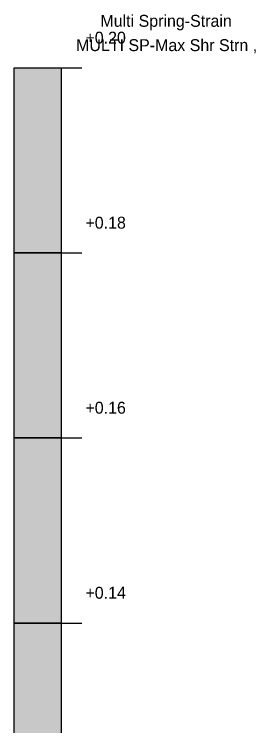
# Model space of a CAD drawing. Header units: inches. Extents: x -100 to 147, y -140 to 41.
# Drawn here: x 129.1 to 147.4, y -49.6 to 4.6 of the extents above; entities that cross this region are included whole.
import ezdxf

# ---------------------------------------------------------------- set-up
doc = ezdxf.new("R2010")
doc.units = ezdxf.units.IN
doc.header["$MEASUREMENT"] = 0
doc.layers.add('Legend', color=7, linetype='Continuous')
doc.layers.add('Legend @ 1', color=7, linetype='Continuous')

msp = doc.modelspace()

# ---------------------------------------------------------------- linework, layer by layer
at = {"layer": 'Legend', "color": 18, "true_color": 0x000000, "transparency": 33554687}
for p, q in [((129.06015, 0.520517), (132.612732, 0.520517)), ((129.06015, -13.547724), (129.06015, 0.520517)), ((132.612732, 0.520517), (132.612732, -13.547724)), ((132.612732, -13.547724), (129.06015, -13.547724)), ((129.06015, -13.547724), (132.612732, -13.547724)), ((129.06015, -27.615965), (129.06015, -13.547724)), ((132.612732, -13.547724), (132.612732, -27.615965)), ((132.612732, -27.615965), (129.06015, -27.615965)), ((129.06015, -27.615965), (132.612732, -27.615965)), ((129.06015, -41.684208), (129.06015, -27.615965)), ((132.612732, -27.615965), (132.612732, -41.684208)), ((132.612732, -41.684208), (129.06015, -41.684208)), ((129.06015, -41.684208), (132.612732, -41.684208)), ((129.06015, -55.752449), (129.06015, -41.684208)), ((132.612732, -41.684208), (132.612732, -55.752449))]:
    msp.add_line(p, q, dxfattribs=at)
at = {"layer": 'Legend', "color": 253, "true_color": 0x999999, "transparency": 33554687}
for p, q in [((132.612732, 0.520517), (134.175873, 0.520517)), ((132.612732, -13.547724), (134.175873, -13.547724)), ((132.612732, -27.615965), (134.175873, -27.615965)), ((132.612732, -41.684208), (134.175873, -41.684208))]:
    msp.add_line(p, q, dxfattribs=at)
at = {"layer": 'Legend', "color": 1, "true_color": 0xff0000, "transparency": 33554687}
msp.add_solid([(129.06015, 0.520517), (132.612732, 0.520517), (129.06015, -13.547724), (132.612732, -13.547724)], dxfattribs=at)
at = {"layer": 'Legend', "color": 30, "true_color": 0xff7100, "transparency": 33554687}
msp.add_solid([(129.06015, -13.547724), (132.612732, -13.547724), (129.06015, -27.615965), (132.612732, -27.615965)], dxfattribs=at)
at = {"layer": 'Legend', "color": 2, "true_color": 0xffe200, "transparency": 33554687}
msp.add_solid([(129.06015, -27.615965), (132.612732, -27.615965), (129.06015, -41.684208), (132.612732, -41.684208)], dxfattribs=at)
at = {"layer": 'Legend', "color": 60, "true_color": 0xaaff00, "transparency": 33554687}
msp.add_solid([(129.06015, -41.684208), (132.612732, -41.684208), (129.06015, -55.752449), (132.612732, -55.752449)], dxfattribs=at)

# ---------------------------------------------------------------- texts
at = {"layer": 'Legend @ 1', "color": 7, "true_color": 0xffffff}
for s, height, p in [('Multi Spring-Strain', 0.90662004, (135.596907, 3.646793, -107)), ('+0.20', 0.90662, (134.46008, 2.367862)), ('MULTI SP-Max Shr Strn , ', 0.90662004, (133.749562, 1.799448, -139)), ('+0.18', 0.90662, (134.46008, -11.700379)), ('+0.16', 0.90662, (134.46008, -25.768621)), ('+0.14', 0.90662, (134.46008, -39.836862))]:
    msp.add_text(s, height=height, dxfattribs=at).set_placement(p)

doc.saveas('drawing.dxf')
